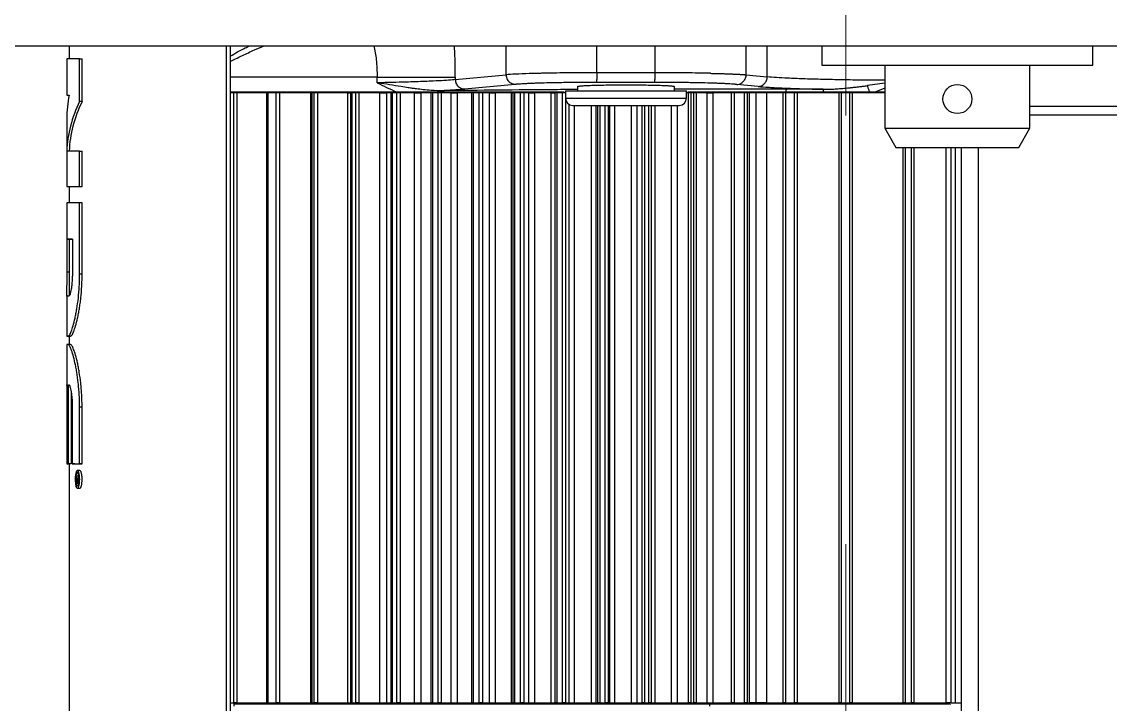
# Model space of a CAD drawing. Header units: centimetres. Extents: x 470464 to 524273, y 49611 to 59074.
# Drawn here: x 488080.7 to 488103.19, y 53966.57 to 53980.66 of the extents above; entities that cross this region are included whole.
import ezdxf

# ---------------------------------------------------------------- set-up
doc = ezdxf.new("R2010")
doc.units = ezdxf.units.CM
doc.header["$MEASUREMENT"] = 0
doc.linetypes.add('ACAD_ISO08W100', pattern=[36, 24, -3, 6, -3])
doc.linetypes.add('CHAIN', pattern=[0.3543, 0.2362, -0.0295, 0.0591, -0.0295])
doc.layers.add('Barış BABUR 23', color=1, linetype='ACAD_ISO08W100', lineweight=13)
doc.layers.add('vinç', color=7, linetype='Continuous')

# ---------------------------------------------------------------- blocks, each defined once
blk = doc.blocks.new('fdtrhrghrtsehserhtr')
at = {"color": 2, "linetype": 'Continuous', "lineweight": 25}
for p, q in [((427566.818, 71738.973), (427566.818, 71779.024)), ((427568.068, 71762.799), (427568.068, 71776.029)), ((427568.248, 71776.029), (427568.248, 71762.799)), ((427567.218, 71764.099), (427566.818, 71764.099)), ((427567.218, 71758.499), (427567.218, 71764.099)), ((427568.518, 71762.799), (427567.218, 71762.799)), ((427568.918, 71762.568), (427568.518, 71762.799)), ((427568.518, 71761.299), (427568.518, 71762.799)), ((427568.918, 71761.299), (427568.918, 71762.568)), ((427583.218, 71761.733), (427568.918, 71761.733)), ((427568.518, 71759.799), (427568.518, 71761.299)), ((427583.217, 71761.383), (427568.918, 71761.383)), ((427568.918, 71760.03), (427568.918, 71761.299)), ((427568.918, 71761.255), (427580.388, 71761.255)), ((427580.388, 71761.173), (427580.388, 71761.383)), ((427580.388, 71761.173), (427568.918, 71761.173)), ((427580.388, 71761.07), (427568.918, 71761.07)), ((427580.388, 71761.173), (427580.388, 71761.07)), ((427580.388, 71760.405), (427580.388, 71761.07)), ((427580.408, 71756.172), (427580.408, 71760.772)), ((427580.388, 71760.405), (427568.918, 71760.405)), ((427568.918, 71760.345), (427580.388, 71760.345)), ((427580.388, 71760.405), (427580.388, 71760.345)), ((427580.388, 71760.225), (427580.388, 71760.345)), ((427580.388, 71760.225), (427568.918, 71760.225)), ((427580.388, 71760.178), (427568.918, 71760.178)), ((427580.388, 71760.225), (427580.388, 71760.178)), ((427580.388, 71759.131), (427580.388, 71760.178)), ((427568.518, 71759.799), (427568.918, 71760.03)), ((427567.218, 71759.799), (427568.518, 71759.799)), ((427567.591, 71759.799), (427567.641, 71759.44)), ((427567.692, 71759.799), (427567.768, 71759.612)), ((427567.768, 71759.612), (427567.768, 71759.799)), ((427567.788, 71759.799), (427567.788, 71759.131)), ((427567.788, 71759.131), (427567.788, 71759.071)), ((427580.388, 71759.131), (427567.788, 71759.131)), ((427567.788, 71759.071), (427580.388, 71759.071)), ((427567.788, 71759.071), (427567.788, 71758.906)), ((427580.388, 71759.131), (427580.388, 71759.071)), ((427580.388, 71758.906), (427580.388, 71759.071)), ((427580.388, 71758.906), (427567.788, 71758.906)), ((427567.788, 71758.906), (427567.788, 71758.855)), ((427580.388, 71758.855), (427567.788, 71758.855)), ((427567.788, 71758.855), (427567.788, 71757.991)), ((427580.388, 71758.906), (427580.388, 71758.855)), ((427580.388, 71757.991), (427580.388, 71758.855)), ((427566.818, 71758.499), (427567.218, 71758.499)), ((427580.388, 71758.528), (427580.408, 71758.528)), ((427580.408, 71758.371), (427580.388, 71758.371)), ((427567.788, 71757.991), (427567.788, 71757.931)), ((427580.388, 71757.991), (427567.788, 71757.991)), ((427580.388, 71757.931), (427567.788, 71757.931)), ((427567.788, 71757.931), (427567.788, 71757.749)), ((427580.388, 71757.991), (427580.388, 71757.931)), ((427580.388, 71757.749), (427580.388, 71757.931)), ((427567.788, 71757.749), (427580.388, 71757.749)), ((427567.788, 71757.749), (427567.788, 71757.696)), ((427580.388, 71757.696), (427567.788, 71757.696)), ((427567.788, 71757.696), (427567.788, 71757.353)), ((427580.388, 71757.749), (427580.388, 71757.696)), ((427580.388, 71757.353), (427580.388, 71757.696)), ((427567.459, 71757.368), (427566.818, 71757.368)), ((427567.417, 71756.928), (427567.459, 71757.368)), ((427567.659, 71757.18), (427567.616, 71756.74)), ((427567.788, 71757.353), (427580.388, 71757.353)), ((427567.788, 71757.353), (427567.788, 71757.143)), ((427580.388, 71757.143), (427567.788, 71757.143)), ((427567.788, 71757.143), (427567.788, 71757)), ((427580.388, 71757.353), (427580.388, 71757.143)), ((427580.388, 71757.143), (427580.388, 71757.123)), ((427566.818, 71756.928), (427567.417, 71756.928)), ((427580.388, 71757), (427567.788, 71757)), ((427567.788, 71757), (427567.788, 71756.96)), ((427567.788, 71756.962), (427567.788, 71756.902)), ((427580.388, 71756.962), (427567.788, 71756.962)), ((427580.388, 71757.123), (427580.388, 71756.997)), ((427580.388, 71756.962), (427580.388, 71756.997)), ((427580.388, 71756.997), (427580.408, 71756.997)), ((427580.388, 71756.962), (427580.388, 71756.902)), ((427580.388, 71756.902), (427567.788, 71756.902)), ((427567.788, 71756.902), (427567.788, 71756.687)), ((427580.388, 71756.687), (427580.388, 71756.902)), ((427580.408, 71756.84), (427580.388, 71756.84)), ((427567.788, 71756.687), (427580.388, 71756.687)), ((427567.788, 71756.687), (427567.788, 71756.631)), ((427580.388, 71756.631), (427567.788, 71756.631)), ((427567.788, 71756.631), (427567.788, 71756.247)), ((427580.388, 71756.687), (427580.388, 71756.631)), ((427580.388, 71756.312), (427580.388, 71756.631)), ((427567.788, 71756.247), (427580.388, 71756.247)), ((427567.788, 71756.127), (427567.788, 71756.247)), ((427580.388, 71755.904), (427580.388, 71756.312)), ((427580.388, 71756.127), (427567.788, 71756.127)), ((427567.788, 71756.127), (427567.788, 71755.903)), ((427580.408, 71756.172), (427580.459, 71756.172)), ((427567.788, 71755.904), (427567.788, 71755.843)), ((427580.388, 71755.904), (427567.788, 71755.904)), ((427567.788, 71755.843), (427580.388, 71755.843)), ((427567.788, 71755.843), (427567.788, 71755.796)), ((427580.388, 71755.796), (427567.788, 71755.796)), ((427567.788, 71755.796), (427567.788, 71755.74)), ((427580.388, 71755.904), (427580.388, 71755.843)), ((427580.388, 71755.796), (427580.388, 71755.843)), ((427580.388, 71755.796), (427580.388, 71755.74)), ((427567.898, 71755.699), (427567.747, 71755.699)), ((427580.388, 71755.74), (427567.788, 71755.74)), ((427567.788, 71755.74), (427567.788, 71755.699)), ((427567.898, 71753.199), (427567.898, 71755.699)), ((427580.388, 71755.554), (427580.388, 71755.74)), ((427567.748, 71755.449), (427567.659, 71755.449)), ((427568.048, 71755.504), (427580.388, 71755.504)), ((427580.388, 71755.39), (427568.048, 71755.39)), ((427580.388, 71754.962), (427580.388, 71755.554)), ((427566.818, 71755.048), (427567.375, 71755.048)), ((427567.375, 71755.048), (427567.375, 71753.849)), ((427567.575, 71755.048), (427567.575, 71753.849)), ((427568.048, 71755.042), (427580.388, 71755.042)), ((427580.388, 71754.978), (427568.048, 71754.978)), ((427568.048, 71754.914), (427580.388, 71754.914)), ((427580.388, 71754.978), (427580.388, 71754.914)), ((427580.388, 71754.84), (427580.388, 71754.914)), ((427580.388, 71754.84), (427568.048, 71754.84)), ((427580.388, 71754.786), (427568.048, 71754.786)), ((427568.048, 71754.67), (427580.388, 71754.67)), ((427580.388, 71754.84), (427580.388, 71754.786)), ((427580.388, 71754.702), (427580.388, 71754.786)), ((427580.388, 71754.104), (427580.388, 71754.702)), ((427580.388, 71754.565), (427568.048, 71754.565)), ((427568.048, 71754.213), (427580.388, 71754.213)), ((427580.388, 71754.116), (427568.048, 71754.116)), ((427568.048, 71754.079), (427580.388, 71754.079)), ((427568.048, 71754.011), (427580.388, 71754.011)), ((427580.388, 71754.079), (427580.388, 71754.104)), ((427580.388, 71754.079), (427580.388, 71754.011)), ((427580.388, 71753.918), (427580.388, 71754.011)), ((427567.375, 71753.849), (427566.818, 71753.849)), ((427580.388, 71753.918), (427568.048, 71753.918)), ((427580.388, 71753.866), (427568.048, 71753.866)), ((427568.048, 71753.829), (427580.388, 71753.829)), ((427580.388, 71753.918), (427580.388, 71753.866)), ((427580.388, 71753.842), (427580.388, 71753.866)), ((427580.388, 71753.244), (427580.388, 71753.842)), ((427580.388, 71753.733), (427568.048, 71753.733)), ((427567.659, 71753.449), (427567.748, 71753.449)), ((427568.048, 71753.381), (427580.388, 71753.381)), ((427567.747, 71753.199), (427567.898, 71753.199)), ((427567.788, 71753.199), (427567.788, 71753.129)), ((427567.788, 71753.129), (427580.388, 71753.129)), ((427567.788, 71753.129), (427567.788, 71753.025)), ((427567.908, 71753.199), (427580.388, 71753.199)), ((427580.388, 71753.275), (427568.028, 71753.275)), ((427580.388, 71753.199), (427580.388, 71753.244)), ((427580.388, 71753.199), (427580.388, 71753.129)), ((427580.388, 71753.025), (427580.388, 71753.129)), ((427580.388, 71753.025), (427567.788, 71753.025)), ((427567.788, 71753.025), (427567.788, 71752.976)), ((427567.788, 71752.903), (427567.788, 71752.976)), ((427567.788, 71752.976), (427580.388, 71752.976)), ((427580.388, 71752.903), (427567.788, 71752.903)), ((427567.788, 71752.903), (427567.788, 71752.556)), ((427580.388, 71753.025), (427580.388, 71752.976)), ((427580.388, 71752.392), (427580.388, 71752.984)), ((427567.788, 71752.556), (427580.388, 71752.556)), ((427567.788, 71752.442), (427567.788, 71752.556)), ((427580.388, 71752.442), (427567.788, 71752.442)), ((427567.788, 71752.442), (427567.788, 71752.335)), ((427567.788, 71752.335), (427580.388, 71752.335)), ((427567.788, 71752.335), (427567.788, 71752.263)), ((427567.788, 71752.263), (427580.388, 71752.263)), ((427567.788, 71752.263), (427567.788, 71752.154)), ((427580.388, 71752.335), (427580.388, 71752.392)), ((427580.388, 71752.335), (427580.388, 71752.263)), ((427580.388, 71752.154), (427580.388, 71752.263)), ((427567.417, 71751.97), (427566.818, 71751.97)), ((427567.517, 71750.921), (427567.417, 71751.97)), ((427567.616, 71752.158), (427567.717, 71751.109)), ((427580.388, 71752.154), (427567.788, 71752.154)), ((427567.788, 71752.154), (427567.788, 71752.108)), ((427567.788, 71752.086), (427567.788, 71752.108)), ((427567.788, 71752.108), (427580.388, 71752.108)), ((427580.388, 71752.086), (427567.788, 71752.086)), ((427567.788, 71752.086), (427567.788, 71751.746)), ((427580.388, 71752.154), (427580.388, 71752.108)), ((427580.388, 71751.557), (427580.388, 71752.108)), ((427567.788, 71751.746), (427580.388, 71751.746)), ((427567.788, 71751.625), (427567.788, 71751.746)), ((427580.388, 71751.625), (427567.788, 71751.625)), ((427567.788, 71751.625), (427567.788, 71751.48)), ((427580.388, 71751.48), (427580.388, 71751.557)), ((427567.788, 71751.48), (427580.388, 71751.48)), ((427567.788, 71751.48), (427567.788, 71751.407)), ((427567.788, 71751.407), (427580.388, 71751.407)), ((427567.788, 71751.407), (427567.788, 71751.3)), ((427580.388, 71751.3), (427567.788, 71751.3)), ((427567.788, 71751.3), (427567.788, 71751.257)), ((427580.388, 71751.48), (427580.388, 71751.407)), ((427580.388, 71751.3), (427580.388, 71751.407)), ((427580.388, 71751.3), (427580.388, 71751.257)), ((427567.788, 71751.258), (427567.788, 71750.96)), ((427567.788, 71751.257), (427580.388, 71751.257)), ((427580.388, 71750.749), (427580.388, 71751.257)), ((427567.468, 71750.921), (427567.517, 71750.921)), ((427567.788, 71750.96), (427580.388, 71750.96)), ((427567.788, 71750.834), (427567.788, 71750.96)), ((427580.388, 71750.834), (427567.788, 71750.834)), ((427567.788, 71750.834), (427567.788, 71750.63)), ((427567.788, 71750.63), (427580.388, 71750.63)), ((427567.788, 71750.63), (427567.788, 71750.557)), ((427580.388, 71750.63), (427580.388, 71750.749)), ((427580.388, 71750.63), (427580.388, 71750.557)), ((427567.788, 71750.557), (427580.388, 71750.557)), ((427567.788, 71750.557), (427567.788, 71750.458)), ((427580.388, 71750.458), (427567.788, 71750.458)), ((427567.788, 71750.458), (427567.788, 71750.418)), ((427567.788, 71750.421), (427567.788, 71750.208)), ((427567.788, 71750.418), (427580.388, 71750.418)), ((427580.388, 71750.458), (427580.388, 71750.557)), ((427580.388, 71750.458), (427580.388, 71750.418)), ((427580.388, 71749.977), (427580.388, 71750.418)), ((427567.788, 71750.208), (427580.388, 71750.208)), ((427567.788, 71750.078), (427567.788, 71750.208)), ((427580.388, 71750.078), (427567.788, 71750.078)), ((427567.788, 71750.078), (427567.788, 71749.781)), ((427580.388, 71749.781), (427580.388, 71749.977)), ((427567.788, 71749.781), (427580.388, 71749.781)), ((427567.788, 71749.781), (427567.788, 71749.709)), ((427580.388, 71749.781), (427580.388, 71749.709)), ((427567.768, 71746.267), (427567.768, 71749.698)), ((427567.788, 71749.709), (427580.388, 71749.709)), ((427567.788, 71749.709), (427567.788, 71749.623)), ((427580.388, 71749.623), (427567.788, 71749.623)), ((427567.788, 71749.623), (427567.788, 71749.586)), ((427567.788, 71749.592), (427567.788, 71749.496)), ((427567.788, 71749.586), (427580.388, 71749.586)), ((427567.788, 71749.496), (427580.388, 71749.496)), ((427567.788, 71749.364), (427567.788, 71749.496)), ((427580.388, 71749.623), (427580.388, 71749.709)), ((427580.388, 71749.623), (427580.388, 71749.586)), ((427580.388, 71749.248), (427580.388, 71749.586)), ((427567.581, 71749.306), (427567.468, 71749.306)), ((427567.468, 71749.306), (427567.468, 71746.267)), ((427580.388, 71749.364), (427567.788, 71749.364)), ((427567.788, 71749.364), (427567.788, 71748.929)), ((427580.388, 71748.929), (427580.388, 71749.248)), ((427567.788, 71748.929), (427580.388, 71748.929)), ((427567.788, 71748.929), (427567.788, 71748.857)), ((427567.788, 71748.857), (427580.388, 71748.857)), ((427567.788, 71748.857), (427567.788, 71748.792)), ((427580.388, 71748.929), (427580.388, 71748.857)), ((427580.388, 71748.792), (427580.388, 71748.857)), ((427580.388, 71748.792), (427567.788, 71748.792)), ((427567.788, 71748.792), (427567.788, 71748.758)), ((427567.788, 71748.7), (427567.788, 71748.758)), ((427567.788, 71748.758), (427580.388, 71748.758)), ((427580.388, 71748.7), (427567.788, 71748.7)), ((427567.788, 71748.7), (427567.788, 71748.07)), ((427580.388, 71748.792), (427580.388, 71748.758)), ((427580.388, 71748.57), (427580.388, 71748.758)), ((427580.388, 71748.07), (427580.388, 71748.57)), ((427567.788, 71748.07), (427580.388, 71748.07)), ((427567.788, 71748.07), (427567.788, 71748)), ((427567.788, 71748), (427580.388, 71748)), ((427567.788, 71748), (427567.788, 71747.962)), ((427580.388, 71747.962), (427567.788, 71747.962)), ((427567.788, 71747.962), (427567.788, 71747.93)), ((427567.788, 71747.93), (427567.788, 71747.287)), ((427567.788, 71747.93), (427580.388, 71747.93)), ((427580.388, 71748.07), (427580.388, 71748)), ((427580.388, 71747.962), (427580.388, 71748)), ((427580.388, 71747.962), (427580.388, 71747.93)), ((427580.388, 71747.287), (427580.388, 71747.93)), ((427580.388, 71747.638), (427580.408, 71747.638)), ((427580.408, 71747.532), (427580.388, 71747.532)), ((427567.788, 71747.287), (427580.388, 71747.287)), ((427567.788, 71747.287), (427567.788, 71747.218)), ((427580.388, 71747.287), (427580.388, 71747.218)), ((427580.388, 71747.218), (427567.788, 71747.218)), ((427567.788, 71747.218), (427567.788, 71747.047)), ((427567.788, 71747.047), (427580.388, 71747.047)), ((427567.788, 71747.047), (427567.788, 71747.019)), ((427567.788, 71747.019), (427567.788, 71746.407)), ((427567.788, 71747.019), (427580.388, 71747.019)), ((427580.388, 71747.047), (427580.388, 71747.218)), ((427580.388, 71747.047), (427580.388, 71747.019)), ((427580.388, 71746.407), (427580.388, 71747.019)), ((427567.768, 71746.358), (427567.788, 71746.358)), ((427567.788, 71746.407), (427580.388, 71746.407)), ((427567.788, 71746.407), (427567.788, 71746.34)), ((427580.388, 71746.407), (427580.388, 71746.34)), ((427566.818, 71746.267), (427582.283, 71746.267)), ((427582.274, 71746.189), (427566.818, 71746.189)), ((427567.788, 71746.34), (427580.388, 71746.34)), ((427567.788, 71746.34), (427567.788, 71746.267)), ((427580.388, 71746.267), (427580.388, 71746.34)), ((427567.967, 71743.208), (427567.09, 71743.208)), ((427567.09, 71743.156), (427567.09, 71743.208)), ((427567.967, 71743.208), (427567.967, 71743.156)), ((427569.721, 71743.208), (427568.993, 71743.208)), ((427568.993, 71743.156), (427568.993, 71743.208)), ((427569.721, 71743.156), (427569.721, 71743.208)), ((427571.532, 71743.208), (427570.06, 71743.208)), ((427570.06, 71743.208), (427570.06, 71743.156)), ((427571.532, 71743.208), (427571.532, 71743.156)), ((427575.45, 71743.206), (427574.274, 71743.206)), ((427574.274, 71743.154), (427574.274, 71743.206)), ((427575.45, 71743.206), (427575.45, 71743.154)), ((427567.967, 71743.156), (427567.09, 71743.156)), ((427567.09, 71743.156), (427567.09, 71742.889)), ((427569.721, 71743.156), (427568.993, 71743.156)), ((427568.993, 71743.156), (427568.993, 71742.89)), ((427569.721, 71742.889), (427569.721, 71743.156)), ((427571.532, 71743.156), (427570.06, 71743.156)), ((427570.811, 71743.007), (427571.493, 71743.007)), ((427572.817, 71742.92), (427572.817, 71742.97)), ((427572.99, 71742.97), (427572.99, 71742.92)), ((427573.964, 71742.98), (427575.45, 71742.98)), ((427575.45, 71743.154), (427574.274, 71743.154)), ((427574.314, 71743.005), (427575.45, 71743.005)), ((427575.45, 71743.056), (427575.45, 71743.005)), ((427575.45, 71742.98), (427575.45, 71742.929)), ((427575.59, 71743.16), (427575.59, 71743.108)), ((427575.703, 71743.14), (427575.703, 71743.13)), ((427575.703, 71743.13), (427575.703, 71743.085)), ((427575.794, 71743.13), (427575.703, 71743.13)), ((427575.703, 71743.085), (427575.743, 71743.085)), ((427575.743, 71743.085), (427575.743, 71743.103)), ((427575.745, 71743.11), (427575.745, 71743.123)), ((427575.745, 71743.123), (427575.786, 71743.123)), ((427575.786, 71743.11), (427575.745, 71743.11)), ((427575.786, 71743.123), (427575.786, 71743.11)), ((427575.794, 71743.144), (427575.794, 71743.13)), ((427575.815, 71743.085), (427575.86, 71743.085)), ((427575.842, 71743.118), (427575.842, 71743.139)), ((427575.86, 71743.137), (427575.86, 71743.085)), ((427575.957, 71743.108), (427575.957, 71743.16)), ((427566.818, 71742.939), (427567.09, 71742.939)), ((427567.09, 71742.889), (427567.835, 71742.889)), ((427567.835, 71742.889), (427567.835, 71742.941)), ((427567.835, 71742.939), (427567.845, 71742.939)), ((427568.328, 71742.889), (427569.721, 71742.889)), ((427569.721, 71742.939), (427570.06, 71742.939)), ((427570.06, 71742.889), (427570.811, 71742.889)), ((427570.811, 71742.939), (427571.973, 71742.939)), ((427570.811, 71742.939), (427570.811, 71742.899)), ((427571.493, 71742.899), (427570.811, 71742.899)), ((427571.493, 71742.939), (427571.493, 71742.899)), ((427571.987, 71742.89), (427571.967, 71742.889)), ((427571.967, 71742.889), (427572.788, 71742.889)), ((427571.987, 71742.94), (427571.987, 71742.89)), ((427572.788, 71742.889), (427572.817, 71742.893)), ((427572.817, 71742.943), (427572.817, 71742.893)), ((427572.817, 71742.939), (427572.99, 71742.939)), ((427573.016, 71742.889), (427573.832, 71742.889)), ((427573.82, 71742.929), (427573.82, 71742.934)), ((427575.45, 71742.929), (427573.82, 71742.929)), ((427573.82, 71742.89), (427575.45, 71742.89)), ((427573.82, 71742.89), (427573.82, 71742.89)), ((427573.832, 71742.889), (427573.82, 71742.89)), ((427573.82, 71742.89), (427573.82, 71742.89)), ((427575.45, 71742.94), (427575.45, 71742.89)), ((427575.45, 71742.939), (427581.833, 71742.939))]:
    blk.add_line(p, q, dxfattribs=at)
at = {"color": 2, "linetype": 'Continuous', "lineweight": 25, "flags": 128}
for points in [[(427575.45, 71743.056), (427575.45, 71743.072), (427575.45, 71743.088), (427575.45, 71743.105), (427575.45, 71743.123), (427575.45, 71743.143), (427575.45, 71743.163), (427575.45, 71743.184), (427575.45, 71743.206)], [(427570.06, 71743.156), (427570.06, 71743.064), (427570.06, 71742.992), (427570.06, 71742.938), (427570.06, 71742.904), (427570.06, 71742.889), (427570.06, 71742.889)], [(427570.811, 71742.889), (427570.811, 71742.889), (427570.811, 71742.893), (427570.811, 71742.904), (427570.811, 71742.92), (427570.811, 71742.943), (427570.811, 71742.972), (427570.811, 71743.007)], [(427570.811, 71743.007), (427570.811, 71742.99), (427570.811, 71742.968), (427570.811, 71742.953), (427570.811, 71742.943), (427570.811, 71742.939), (427570.811, 71742.939)], [(427572.817, 71742.97), (427572.817, 71742.966), (427572.817, 71742.961), (427572.817, 71742.957), (427572.817, 71742.954), (427572.817, 71742.95), (427572.817, 71742.948), (427572.817, 71742.945), (427572.817, 71742.943)], [(427575.45, 71743.005), (427575.45, 71743.021), (427575.45, 71743.037), (427575.45, 71743.054), (427575.45, 71743.072), (427575.45, 71743.091), (427575.45, 71743.111), (427575.45, 71743.132), (427575.45, 71743.154)], [(427575.45, 71742.98), (427575.45, 71742.972), (427575.45, 71742.965), (427575.45, 71742.959), (427575.45, 71742.953), (427575.45, 71742.949), (427575.45, 71742.945), (427575.45, 71742.942), (427575.45, 71742.94)], [(427571.987, 71742.934), (427571.987, 71742.925), (427571.987, 71742.917), (427571.987, 71742.91), (427571.987, 71742.904), (427571.987, 71742.899), (427571.987, 71742.895), (427571.987, 71742.892), (427571.987, 71742.89)], [(427572.817, 71742.893), (427572.817, 71742.895), (427572.817, 71742.898), (427572.817, 71742.9), (427572.817, 71742.904), (427572.817, 71742.907), (427572.817, 71742.911), (427572.817, 71742.915), (427572.817, 71742.92)], [(427572.99, 71742.92), (427572.99, 71742.915), (427572.99, 71742.911), (427572.99, 71742.907), (427572.99, 71742.903), (427572.99, 71742.9), (427572.99, 71742.897), (427572.99, 71742.895), (427572.99, 71742.893)], [(427575.45, 71742.89), (427575.45, 71742.892), (427575.45, 71742.895), (427575.45, 71742.899), (427575.45, 71742.903), (427575.45, 71742.908), (427575.45, 71742.915), (427575.45, 71742.921), (427575.45, 71742.929)]]:
    blk.add_lwpolyline(points, dxfattribs=at)
at = {"color": 2, "linetype": 'Continuous', "lineweight": 25}
blk.add_circle((427567.918, 71761.299), 0.3, dxfattribs=at)
for centre, start, end in [((427567.898, 71755.549), 0, 90), ((427567.898, 71753.349), 270, 0)]:
    blk.add_arc(centre, 0.15, start, end, dxfattribs=at)
for centre, major_axis, ratio, start_param, end_param in [((427569.083, 71750.239), (0, 7.3), 0.568367, 2.869281, 3.119752), ((427569.083, 71750.239), (0, 7.35), 0.568367, 2.87118, 3.119901), ((427577.477, 71750.239), (0, 7.35), 0.984392, 2.899613, 2.909763), ((427571.809, 71750.239), (16.545, 0), 0.444246, 4.955928, 4.957492), ((427577.093, 71750.239), (0, 7.35), 0.730013, 2.898054, 2.909763), ((427568.328, 71750.239), (0, 7.35), 0.564706, 3.022593, 3.141593)]:
    blk.add_ellipse(centre, major_axis=major_axis, ratio=ratio, start_param=start_param, end_param=end_param, dxfattribs=at)
for points, knots in [([(427580.423, 71761.158), (427580.419, 71761.153), (427580.415, 71761.147), (427580.41, 71761.135), (427580.408, 71761.129), (427580.408, 71761.122)], [0, 0, 0, 0, 0.25, 0.25, 0.5, 0.5, 0.5, 0.5]), ([(427580.408, 71760.772), (427580.408, 71760.778), (427580.408, 71760.791), (427580.408, 71760.81), (427580.408, 71760.828), (427580.408, 71760.847), (427580.408, 71760.865), (427580.408, 71760.883), (427580.408, 71760.917), (427580.408, 71760.966), (427580.408, 71761.021), (427580.408, 71761.067), (427580.408, 71761.094), (427580.408, 71761.109), (427580.408, 71761.116), (427580.408, 71761.121), (427580.408, 71761.122), (427580.408, 71761.122)], [0, 0, 0, 0, 0.0345562, 0.068865, 0.1030259, 0.1371396, 0.1713072, 0.2056295, 0.2402057, 0.3700701, 0.5000288, 0.62989, 0.759852, 0.820139, 0.8798991, 0.9396727, 1, 1, 1, 1]), ([(427580.408, 71760.772), (427580.408, 71760.772), (427580.41, 71760.772), (427580.415, 71760.772), (427580.419, 71760.772), (427580.423, 71760.772)], [0, 0, 0, 0, 0.25, 0.25, 0.5, 0.5, 0.5, 0.5]), ([(427567.531, 71759.799), (427567.531, 71759.78), (427567.531, 71759.61), (427567.527, 71759.294), (427567.521, 71758.863), (427567.514, 71758.53), (427567.507, 71758.283), (427567.501, 71758.11), (427567.495, 71757.945), (427567.486, 71757.753), (427567.474, 71757.543), (427567.464, 71757.428), (427567.459, 71757.368)], [0, 0, 0, 0, 0.017432, 0.156122, 0.297074, 0.440293, 0.509233, 0.57998, 0.652534, 0.726895, 0.857206, 1, 1, 1, 1]), ([(427567.768, 71759.485), (427567.762, 71759.483), (427567.756, 71759.481), (427567.74, 71759.475), (427567.73, 71759.472), (427567.711, 71759.465), (427567.702, 71759.461), (427567.684, 71759.455), (427567.675, 71759.452), (427567.658, 71759.446), (427567.649, 71759.443), (427567.641, 71759.44)], [0.2293462, 0.2293462, 0.2293462, 0.2293462, 0.3333333, 0.3333333, 0.5, 0.5, 0.6666667, 0.6666667, 0.8333333, 0.8333333, 1, 1, 1, 1]), ([(427567.716, 71758.524), (427567.716, 71758.541), (427567.716, 71758.576), (427567.715, 71758.63), (427567.714, 71758.686), (427567.711, 71758.744), (427567.708, 71758.804), (427567.703, 71758.866), (427567.698, 71758.93), (427567.692, 71758.997), (427567.686, 71759.065), (427567.678, 71759.136), (427567.67, 71759.209), (427567.661, 71759.284), (427567.651, 71759.361), (427567.645, 71759.413), (427567.641, 71759.44)], [0, 0, 0, 0, 0.056892, 0.116065, 0.177505, 0.241198, 0.307131, 0.375294, 0.445676, 0.518268, 0.593063, 0.670057, 0.749246, 0.830631, 0.914214, 1, 1, 1, 1]), ([(427567.768, 71758.53), (427567.768, 71758.61), (427567.768, 71758.69), (427567.768, 71758.849), (427567.768, 71758.928), (427567.768, 71759.086), (427567.768, 71759.166), (427567.768, 71759.325), (427567.768, 71759.405), (427567.768, 71759.485)], [0, 0, 0, 0, 0.25, 0.25, 0.5, 0.5, 0.75, 0.75, 1, 1, 1, 1]), ([(427567.659, 71757.18), (427567.665, 71757.242), (427567.67, 71757.318), (427567.681, 71757.496), (427567.686, 71757.598), (427567.696, 71757.827), (427567.701, 71757.953), (427567.709, 71758.224), (427567.713, 71758.37), (427567.716, 71758.524)], [0, 0, 0, 0, 0.25, 0.25, 0.5, 0.5, 0.75, 0.75, 1, 1, 1, 1]), ([(427567.716, 71758.524), (427567.717, 71758.525), (427567.721, 71758.526), (427567.736, 71758.527), (427567.746, 71758.528), (427567.762, 71758.529), (427567.765, 71758.529), (427567.768, 71758.53)], [0.6313819, 0.6313819, 0.6313819, 0.6313819, 0.7980486, 0.7980486, 0.9647153, 0.9647153, 1, 1, 1, 1]), ([(427567.717, 71757.757), (427567.716, 71757.36), (427567.714, 71756.591), (427567.715, 71755.821), (427567.715, 71755.449)], [0, 0, 0, 0, 0.5175, 1, 1, 1, 1]), ([(427567.717, 71757.757), (427567.717, 71757.757), (427567.718, 71757.757), (427567.72, 71757.757), (427567.723, 71757.757), (427567.726, 71757.757), (427567.73, 71757.756), (427567.734, 71757.756), (427567.739, 71757.756), (427567.744, 71757.756), (427567.749, 71757.756), (427567.754, 71757.755), (427567.759, 71757.755), (427567.763, 71757.755), (427567.767, 71757.755), (427567.768, 71757.755)], [0, 0, 0, 0, 0.102561, 0.20085, 0.294865, 0.384608, 0.470077, 0.551274, 0.628197, 0.700847, 0.769224, 0.833328, 0.893158, 0.948716, 1, 1, 1, 1]), ([(427567.768, 71755.727), (427567.768, 71755.778), (427567.768, 71756.142), (427567.768, 71756.819), (427567.768, 71757.443), (427567.768, 71757.755)], [0, 0, 0, 0, 0.075454, 0.537726, 1, 1, 1, 1]), ([(427567.599, 71757.312), (427567.581, 71757.33), (427567.559, 71757.344), (427567.511, 71757.363), (427567.485, 71757.368), (427567.459, 71757.368)], [0, 0, 0, 0, 0.5, 0.5, 1, 1, 1, 1]), ([(427567.659, 71757.18), (427567.658, 71757.205), (427567.653, 71757.229), (427567.633, 71757.274), (427567.618, 71757.295), (427567.599, 71757.312)], [0, 0, 0, 0, 0.5, 0.5, 1, 1, 1, 1]), ([(427567.387, 71756.196), (427567.387, 71756.208), (427567.387, 71756.233), (427567.388, 71756.271), (427567.389, 71756.308), (427567.39, 71756.345), (427567.391, 71756.382), (427567.392, 71756.418), (427567.393, 71756.455), (427567.394, 71756.49), (427567.396, 71756.525), (427567.397, 71756.56), (427567.398, 71756.594), (427567.399, 71756.627), (427567.401, 71756.659), (427567.402, 71756.691), (427567.404, 71756.722), (427567.405, 71756.751), (427567.407, 71756.78), (427567.408, 71756.808), (427567.41, 71756.835), (427567.411, 71756.86), (427567.413, 71756.884), (427567.415, 71756.907), (427567.416, 71756.921), (427567.417, 71756.928)], [0, 0, 0, 0, 0.037921, 0.076347, 0.115278, 0.154714, 0.194655, 0.235102, 0.276053, 0.317511, 0.359473, 0.40194, 0.444913, 0.488391, 0.532374, 0.576863, 0.621857, 0.667356, 0.713361, 0.759871, 0.806886, 0.854406, 0.902432, 0.950963, 1, 1, 1, 1]), ([(427567.417, 71756.928), (427567.442, 71756.927), (427567.468, 71756.922), (427567.516, 71756.903), (427567.539, 71756.889), (427567.557, 71756.872)], [0, 0, 0, 0, 0.5, 0.5, 1, 1, 1, 1]), ([(427567.616, 71756.74), (427567.616, 71756.756), (427567.614, 71756.772), (427567.604, 71756.804), (427567.598, 71756.819), (427567.58, 71756.847), (427567.569, 71756.86), (427567.557, 71756.872)], [0, 0, 0, 0, 0.1666667, 0.1666667, 0.3333333, 0.3333333, 0.5, 0.5, 0.5, 0.5]), ([(427567.616, 71756.74), (427567.616, 71756.735), (427567.615, 71756.724), (427567.614, 71756.708), (427567.612, 71756.69), (427567.611, 71756.672), (427567.609, 71756.652), (427567.607, 71756.618), (427567.604, 71756.564), (427567.6, 71756.485), (427567.596, 71756.397), (427567.591, 71756.267), (427567.586, 71756.085), (427567.582, 71755.881), (427567.579, 71755.71), (427567.578, 71755.579), (427567.577, 71755.446), (427567.576, 71755.334), (427567.575, 71755.246), (427567.575, 71755.18), (427567.575, 71755.114), (427567.575, 71755.07), (427567.575, 71755.048)], [0, 0, 0, 0, 0.020009, 0.039994, 0.059969, 0.079945, 0.099934, 0.119948, 0.182041, 0.244155, 0.30776, 0.371386, 0.500079, 0.62876, 0.692348, 0.755958, 0.818026, 0.880116, 0.910103, 0.940052, 0.970005, 1, 1, 1, 1]), ([(427567.387, 71756.196), (427567.386, 71756.162), (427567.385, 71756.128), (427567.383, 71756.044), (427567.383, 71755.994), (427567.38, 71755.86), (427567.379, 71755.775), (427567.377, 71755.549), (427567.376, 71755.404), (427567.375, 71755.188), (427567.375, 71755.118), (427567.375, 71755.048)], [0, 0, 0, 0, 0.0612642, 0.0612642, 0.1474347, 0.1474347, 0.2853074, 0.2853074, 0.5059038, 0.5059038, 0.6108652, 0.6108652, 0.6108652, 0.6108652]), ([(427580.408, 71746.344), (427580.408, 71746.382), (427580.408, 71746.457), (427580.408, 71746.571), (427580.408, 71746.685), (427580.408, 71746.8), (427580.408, 71746.916), (427580.408, 71747.032), (427580.408, 71747.148), (427580.408, 71747.265), (427580.408, 71747.383), (427580.408, 71747.501), (427580.408, 71747.619), (427580.408, 71747.739), (427580.408, 71747.858), (427580.408, 71747.979), (427580.408, 71748.099), (427580.408, 71748.221), (427580.408, 71748.343), (427580.408, 71748.465), (427580.408, 71748.744), (427580.408, 71749.183), (427580.408, 71749.789), (427580.408, 71750.404), (427580.408, 71751.027), (427580.408, 71751.658), (427580.408, 71752.295), (427580.408, 71752.938), (427580.408, 71753.455), (427580.408, 71753.843), (427580.408, 71754.101), (427580.408, 71754.359), (427580.408, 71754.617), (427580.408, 71754.875), (427580.408, 71755.134), (427580.408, 71755.393), (427580.408, 71755.653), (427580.408, 71755.912), (427580.408, 71756.086), (427580.408, 71756.172)], [0, 0, 0, 0, 0.013104, 0.026202, 0.039293, 0.052379, 0.065461, 0.078539, 0.091614, 0.104687, 0.11776, 0.130831, 0.143904, 0.156977, 0.170052, 0.183131, 0.196213, 0.209299, 0.222391, 0.235489, 0.248594, 0.311488, 0.374295, 0.437102, 0.500001, 0.562895, 0.625702, 0.68851, 0.751408, 0.7763, 0.80117, 0.826023, 0.850866, 0.875703, 0.90054, 0.925383, 0.950236, 0.975107, 1, 1, 1, 1]), ([(427567.748, 71753.199), (427567.748, 71753.199), (427567.748, 71753.199), (427567.748, 71753.2), (427567.748, 71753.202), (427567.748, 71753.205), (427567.748, 71753.209), (427567.748, 71753.214), (427567.748, 71753.224), (427567.748, 71753.246), (427567.748, 71753.285), (427567.748, 71753.337), (427567.748, 71753.423), (427567.748, 71753.559), (427567.748, 71753.758), (427567.748, 71753.983), (427567.748, 71754.215), (427567.748, 71754.449), (427567.748, 71754.682), (427567.748, 71754.915), (427567.748, 71755.139), (427567.748, 71755.339), (427567.748, 71755.475), (427567.748, 71755.561), (427567.748, 71755.612), (427567.748, 71755.652), (427567.748, 71755.675), (427567.748, 71755.687), (427567.748, 71755.694), (427567.748, 71755.698), (427567.748, 71755.699), (427567.748, 71755.699)], [0, 0, 0, 0, 0.008343, 0.016672, 0.024993, 0.033311, 0.041633, 0.049965, 0.058311, 0.0892, 0.120102, 0.152279, 0.18447, 0.250119, 0.315767, 0.380052, 0.441771, 0.500002, 0.558232, 0.619951, 0.684236, 0.749885, 0.815534, 0.847711, 0.879901, 0.91079, 0.941693, 0.956282, 0.970843, 0.985405, 1, 1, 1, 1]), ([(427567.659, 71753.449), (427567.659, 71753.449), (427567.658, 71753.449), (427567.657, 71753.45), (427567.656, 71753.453), (427567.655, 71753.456), (427567.654, 71753.46), (427567.652, 71753.469), (427567.649, 71753.486), (427567.646, 71753.518), (427567.643, 71753.559), (427567.639, 71753.628), (427567.634, 71753.737), (427567.63, 71753.897), (427567.626, 71754.076), (427567.625, 71754.262), (427567.624, 71754.449), (427567.625, 71754.635), (427567.626, 71754.822), (427567.63, 71755.001), (427567.634, 71755.161), (427567.639, 71755.27), (427567.643, 71755.338), (427567.646, 71755.38), (427567.649, 71755.411), (427567.652, 71755.431), (427567.655, 71755.442), (427567.657, 71755.448), (427567.658, 71755.448), (427567.659, 71755.449)], [0, 0, 0, 0, 0.009734, 0.019451, 0.02916, 0.038869, 0.048589, 0.058328, 0.089224, 0.120136, 0.152317, 0.184514, 0.250168, 0.315813, 0.380087, 0.44179, 0.500003, 0.558217, 0.61992, 0.684194, 0.749839, 0.815492, 0.847672, 0.879871, 0.910766, 0.941679, 0.961128, 0.980544, 1, 1, 1, 1]), ([(427568.048, 71754.449), (427568.048, 71754.741), (427568.048, 71755.02), (427568.048, 71755.433), (427568.048, 71755.549), (427568.048, 71755.549)], [0, 0, 0, 0, 0.5, 0.5, 1, 1, 1, 1]), ([(427567.375, 71755.048), (427567.392, 71755.048), (427567.409, 71755.048), (427567.442, 71755.048), (427567.458, 71755.048), (427567.488, 71755.048), (427567.502, 71755.048), (427567.514, 71755.048)], [0.500031, 0.500031, 0.500031, 0.500031, 0.6666977, 0.6666977, 0.8333643, 0.8333643, 1, 1, 1, 1]), ([(427567.575, 71755.048), (427567.574, 71755.048), (427567.568, 71755.048), (427567.547, 71755.048), (427567.532, 71755.048), (427567.514, 71755.048)], [0, 0, 0, 0, 0.5, 0.5, 1, 1, 1, 1]), ([(427568.048, 71753.349), (427568.048, 71753.349), (427568.048, 71753.465), (427568.048, 71753.877), (427568.048, 71754.157), (427568.048, 71754.449)], [0, 0, 0, 0, 0.5, 0.5, 1, 1, 1, 1]), ([(427567.375, 71753.849), (427567.401, 71753.849), (427567.426, 71753.849), (427567.474, 71753.849), (427567.496, 71753.849), (427567.514, 71753.849)], [0, 0, 0, 0, 0.5, 0.5, 1, 1, 1, 1]), ([(427567.375, 71753.849), (427567.375, 71753.779), (427567.375, 71753.709), (427567.376, 71753.493), (427567.377, 71753.349), (427567.379, 71753.122), (427567.38, 71753.037), (427567.383, 71752.904), (427567.383, 71752.853), (427567.385, 71752.77), (427567.386, 71752.735), (427567.387, 71752.702)], [-0.6108652, -0.6108652, -0.6108652, -0.6108652, -0.5059038, -0.5059038, -0.2853074, -0.2853074, -0.1474347, -0.1474347, -0.0612642, -0.0612642, 0, 0, 0, 0]), ([(427567.575, 71753.849), (427567.574, 71753.849), (427567.572, 71753.849), (427567.562, 71753.849), (427567.555, 71753.849), (427567.537, 71753.849), (427567.526, 71753.849), (427567.514, 71753.849), (427567.514, 71753.849), (427567.514, 71753.849)], [0.0000404, 0.0000404, 0.0000404, 0.0000404, 0.1666667, 0.1666667, 0.3333333, 0.3333333, 0.5, 0.5, 0.500031, 0.500031, 0.500031, 0.500031]), ([(427567.575, 71753.849), (427567.575, 71753.835), (427567.575, 71753.805), (427567.575, 71753.761), (427567.575, 71753.717), (427567.575, 71753.674), (427567.575, 71753.63), (427567.576, 71753.556), (427567.577, 71753.452), (427567.578, 71753.319), (427567.579, 71753.188), (427567.582, 71753.016), (427567.586, 71752.812), (427567.591, 71752.63), (427567.596, 71752.5), (427567.6, 71752.412), (427567.604, 71752.334), (427567.607, 71752.276), (427567.61, 71752.235), (427567.612, 71752.207), (427567.614, 71752.181), (427567.616, 71752.165), (427567.616, 71752.158)], [0, 0, 0, 0, 0.0199979, 0.0399732, 0.059938, 0.0799041, 0.0998835, 0.119888, 0.1819542, 0.2440453, 0.3076312, 0.3712434, 0.4999246, 0.6286174, 0.6922193, 0.7558484, 0.8179388, 0.8800554, 0.9100566, 0.9400209, 0.9699886, 1, 1, 1, 1]), ([(427567.722, 71753.449), (427567.723, 71753.291), (427567.726, 71752.738), (427567.734, 71751.804), (427567.742, 71751.041), (427567.746, 71750.66)], [0, 0, 0, 0, 0.1660007, 0.5836173, 1, 1, 1, 1]), ([(427567.768, 71750.693), (427567.768, 71750.806), (427567.768, 71751.367), (427567.768, 71752.189), (427567.768, 71752.911), (427567.768, 71753.171)], [0, 0, 0, 0, 0.1379864, 0.6902583, 1, 1, 1, 1]), ([(427567.387, 71752.702), (427567.387, 71752.688), (427567.387, 71752.675), (427567.389, 71752.588), (427567.391, 71752.517), (427567.396, 71752.346), (427567.4, 71752.253), (427567.408, 71752.09), (427567.412, 71752.022), (427567.417, 71751.97)], [-1.2217305, -1.2217305, -1.2217305, -1.2217305, -1.1968243, -1.1968243, -1.0589516, -1.0589516, -0.8383552, -0.8383552, -0.6108652, -0.6108652, -0.6108652, -0.6108652]), ([(427567.417, 71751.97), (427567.434, 71751.97), (427567.451, 71751.972), (427567.485, 71751.981), (427567.501, 71751.987), (427567.531, 71752.004), (427567.545, 71752.014), (427567.557, 71752.026)], [0.5, 0.5, 0.5, 0.5, 0.6666667, 0.6666667, 0.8333333, 0.8333333, 1, 1, 1, 1]), ([(427567.616, 71752.158), (427567.616, 71752.133), (427567.611, 71752.109), (427567.59, 71752.064), (427567.575, 71752.043), (427567.557, 71752.026)], [0, 0, 0, 0, 0.5, 0.5, 1, 1, 1, 1]), ([(427567.717, 71751.109), (427567.717, 71751.109), (427567.717, 71751.109), (427567.717, 71751.109), (427567.717, 71751.093), (427567.714, 71751.076), (427567.705, 71751.045), (427567.698, 71751.03), (427567.681, 71751.001), (427567.67, 71750.988), (427567.658, 71750.977)], [-0.0000375, -0.0000375, -0.0000375, -0.0000375, 0, 0, 0, 0.1666667, 0.1666667, 0.3333333, 0.3333333, 0.4999745, 0.4999745, 0.4999745, 0.4999745]), ([(427567.717, 71751.109), (427567.718, 71751.102), (427567.719, 71751.088), (427567.721, 71751.067), (427567.723, 71751.044), (427567.725, 71751.02), (427567.727, 71750.995), (427567.728, 71750.97), (427567.73, 71750.943), (427567.732, 71750.91), (427567.735, 71750.869), (427567.738, 71750.821), (427567.741, 71750.77), (427567.743, 71750.716), (427567.745, 71750.679), (427567.746, 71750.66)], [0, 0, 0, 0, 0.062573, 0.125084, 0.187553, 0.250002, 0.312452, 0.374925, 0.437442, 0.500024, 0.600101, 0.700049, 0.799957, 0.899912, 1, 1, 1, 1]), ([(427567.468, 71750.921), (427567.297, 71750.92), (427567.079, 71750.919), (427566.865, 71750.905), (427566.818, 71750.901)], [0, 0, 0, 0, 0.781378, 1, 1, 1, 1]), ([(427567.468, 71750.29), (427567.468, 71750.336), (427567.468, 71750.381), (427567.468, 71750.466), (427567.468, 71750.507), (427567.468, 71750.585), (427567.468, 71750.622), (427567.468, 71750.693), (427567.468, 71750.726), (427567.468, 71750.789), (427567.468, 71750.818), (427567.468, 71750.873), (427567.468, 71750.898), (427567.468, 71750.921)], [0.4999998, 0.4999998, 0.4999998, 0.4999998, 0.5833333, 0.5833333, 0.6666667, 0.6666667, 0.75, 0.75, 0.8333333, 0.8333333, 0.9166667, 0.9166667, 1, 1, 1, 1]), ([(427567.517, 71750.921), (427567.543, 71750.921), (427567.569, 71750.926), (427567.617, 71750.945), (427567.639, 71750.959), (427567.658, 71750.977)], [0, 0, 0, 0, 0.5, 0.5, 1, 1, 1, 1]), ([(427567.517, 71750.921), (427567.519, 71750.903), (427567.521, 71750.885), (427567.532, 71750.762), (427567.54, 71750.627), (427567.55, 71750.41), (427567.553, 71750.351), (427567.555, 71750.29)], [0.8174651, 0.8174651, 0.8174651, 0.8174651, 0.8687658, 0.8687658, 1.1319933, 1.1319933, 1.2217307, 1.2217307, 1.2217307, 1.2217307]), ([(427567.746, 71750.66), (427567.748, 71750.584), (427567.745, 71750.505), (427567.736, 71750.368), (427567.731, 71750.313), (427567.72, 71750.212), (427567.714, 71750.168), (427567.705, 71750.094), (427567.701, 71750.065), (427567.693, 71750.007), (427567.689, 71749.977), (427567.677, 71749.9), (427567.67, 71749.852), (427567.65, 71749.724), (427567.637, 71749.644), (427567.611, 71749.485), (427567.598, 71749.407), (427567.584, 71749.321), (427567.582, 71749.314), (427567.581, 71749.306)], [-16.567373, -16.567373, -16.567373, -16.567373, -13.203501, -13.203501, -11.044915, -11.044915, -9.345698, -9.345698, -8.283687, -8.283687, -7.221675, -7.221675, -5.522458, -5.522458, -2.803709, -2.803709, -0.230939, -0.230939, 0, 0, 0, 0]), ([(427567.746, 71750.66), (427567.747, 71750.668), (427567.751, 71750.676), (427567.761, 71750.687), (427567.764, 71750.69), (427567.768, 71750.693)], [0.7678853, 0.7678853, 0.7678853, 0.7678853, 0.934552, 0.934552, 1, 1, 1, 1]), ([(427567.768, 71749.698), (427567.768, 71749.787), (427567.768, 71749.873), (427567.768, 71750.041), (427567.768, 71750.123), (427567.768, 71750.243), (427567.768, 71750.283), (427567.768, 71750.362), (427567.768, 71750.401), (427567.768, 71750.481), (427567.768, 71750.521), (427567.768, 71750.604), (427567.768, 71750.647), (427567.768, 71750.693)], [0, 0, 0, 0, 0.25, 0.25, 0.5, 0.5, 0.625, 0.625, 0.75, 0.75, 0.875, 0.875, 1, 1, 1, 1]), ([(427567.468, 71749.306), (427567.468, 71749.368), (427567.468, 71749.429), (427567.468, 71749.548), (427567.468, 71749.607), (427567.468, 71749.722), (427567.468, 71749.779), (427567.468, 71749.889), (427567.468, 71749.942), (427567.468, 71750.047), (427567.468, 71750.098), (427567.468, 71750.196), (427567.468, 71750.244), (427567.468, 71750.29)], [0, 0, 0, 0, 0.0833333, 0.0833333, 0.1666667, 0.1666667, 0.25, 0.25, 0.3333333, 0.3333333, 0.4166667, 0.4166667, 0.4999998, 0.4999998, 0.4999998, 0.4999998]), ([(427567.555, 71750.29), (427567.56, 71750.171), (427567.564, 71750.042), (427567.573, 71749.718), (427567.578, 71749.518), (427567.581, 71749.306)], [0.4132007, 0.4132007, 0.4132007, 0.4132007, 0.5867315, 0.5867315, 0.8174651, 0.8174651, 0.8174651, 0.8174651]), ([(427566.818, 71749.238), (427566.913, 71749.257), (427567.122, 71749.298), (427567.346, 71749.303), (427567.468, 71749.306)], [0, 0, 0, 0, 0.455133, 1, 1, 1, 1]), ([(427567.146, 71746.267), (427567.127, 71746.304), (427567.083, 71746.388), (427567.002, 71746.555), (427566.91, 71746.753), (427566.847, 71746.905), (427566.818, 71746.972)], [0, 0, 0, 0, 0.160277, 0.368328, 0.720217, 1, 1, 1, 1]), ([(427567.033, 71746.267), (427566.973, 71746.37), (427566.897, 71746.503), (427566.833, 71746.642), (427566.818, 71746.673)], [0, 0, 0, 0, 0.776696, 1, 1, 1, 1]), ([(427580.408, 71746.344), (427580.408, 71746.344), (427580.409, 71746.344), (427580.414, 71746.344), (427580.417, 71746.344), (427580.426, 71746.344), (427580.431, 71746.344), (427580.444, 71746.344), (427580.452, 71746.344), (427580.459, 71746.344)], [0, 0, 0, 0, 0.25, 0.25, 0.5, 0.5, 0.75, 0.75, 1, 1, 1, 1]), ([(427572.817, 71742.97), (427572.817, 71742.978), (427572.808, 71742.988), (427572.784, 71743.003), (427572.774, 71743.009), (427572.749, 71743.021), (427572.735, 71743.027), (427572.687, 71743.046), (427572.647, 71743.059), (427572.554, 71743.086), (427572.501, 71743.1), (427572.412, 71743.12), (427572.381, 71743.126), (427572.316, 71743.139), (427572.283, 71743.145), (427572.214, 71743.156), (427572.178, 71743.162), (427572.104, 71743.172), (427572.066, 71743.177), (427571.948, 71743.19), (427571.868, 71743.196), (427571.744, 71743.203), (427571.702, 71743.205), (427571.618, 71743.207), (427571.575, 71743.208), (427571.532, 71743.208)], [0, 0, 0, 0, 0.125, 0.125, 0.1875, 0.1875, 0.25, 0.25, 0.375, 0.375, 0.5, 0.5, 0.5625, 0.5625, 0.625, 0.625, 0.6875, 0.6875, 0.75, 0.75, 0.875, 0.875, 0.9375, 0.9375, 1, 1, 1, 1]), ([(427574.274, 71743.206), (427574.189, 71743.206), (427574.105, 71743.203), (427573.981, 71743.197), (427573.94, 71743.194), (427573.859, 71743.187), (427573.819, 71743.183), (427573.703, 71743.17), (427573.629, 71743.16), (427573.524, 71743.143), (427573.49, 71743.137), (427573.425, 71743.125), (427573.395, 71743.118), (427573.306, 71743.099), (427573.253, 71743.085), (427573.16, 71743.058), (427573.12, 71743.045), (427573.056, 71743.02), (427573.031, 71743.008), (427573.007, 71742.992), (427573, 71742.987), (427572.992, 71742.978), (427572.99, 71742.974), (427572.99, 71742.97)], [0, 0, 0, 0, 0.125, 0.125, 0.1875, 0.1875, 0.25, 0.25, 0.375, 0.375, 0.4375, 0.4375, 0.5, 0.5, 0.625, 0.625, 0.75, 0.75, 0.875, 0.875, 0.9375, 0.9375, 1, 1, 1, 1]), ([(427575.957, 71743.16), (427575.957, 71743.163), (427575.956, 71743.166), (427575.951, 71743.172), (427575.948, 71743.175), (427575.939, 71743.181), (427575.933, 71743.183), (427575.92, 71743.189), (427575.912, 71743.191), (427575.896, 71743.196), (427575.887, 71743.198), (427575.867, 71743.202), (427575.856, 71743.203), (427575.822, 71743.207), (427575.798, 71743.209), (427575.761, 71743.209), (427575.749, 71743.208), (427575.725, 71743.207), (427575.713, 71743.206), (427575.691, 71743.203), (427575.68, 71743.202), (427575.66, 71743.198), (427575.651, 71743.196), (427575.634, 71743.191), (427575.626, 71743.189), (427575.613, 71743.183), (427575.608, 71743.181), (427575.594, 71743.172), (427575.59, 71743.166), (427575.59, 71743.16)], [0, 0, 0, 0, 0.0625, 0.0625, 0.125, 0.125, 0.1875, 0.1875, 0.25, 0.25, 0.3125, 0.3125, 0.375, 0.375, 0.5, 0.5, 0.5625, 0.5625, 0.625, 0.625, 0.6875, 0.6875, 0.75, 0.75, 0.8125, 0.8125, 0.875, 0.875, 1, 1, 1, 1]), ([(427571.493, 71743.007), (427571.525, 71743.007), (427571.558, 71743.006), (427571.605, 71743.004), (427571.621, 71743.004), (427571.652, 71743.002), (427571.667, 71743.001), (427571.712, 71742.998), (427571.741, 71742.995), (427571.794, 71742.989), (427571.82, 71742.986), (427571.865, 71742.978), (427571.886, 71742.974), (427571.922, 71742.966), (427571.937, 71742.962), (427571.961, 71742.954), (427571.971, 71742.95), (427571.983, 71742.942), (427571.987, 71742.938), (427571.987, 71742.934)], [0, 0, 0, 0, 0.125, 0.125, 0.1875, 0.1875, 0.25, 0.25, 0.375, 0.375, 0.5, 0.5, 0.625, 0.625, 0.75, 0.75, 0.875, 0.875, 1, 1, 1, 1]), ([(427572.817, 71742.92), (427572.817, 71742.928), (427572.808, 71742.937), (427572.784, 71742.953), (427572.774, 71742.959), (427572.749, 71742.97), (427572.735, 71742.976), (427572.687, 71742.995), (427572.647, 71743.009), (427572.554, 71743.035), (427572.501, 71743.049), (427572.412, 71743.068), (427572.381, 71743.075), (427572.316, 71743.087), (427572.283, 71743.093), (427572.179, 71743.11), (427572.105, 71743.121), (427571.948, 71743.138), (427571.868, 71743.144), (427571.744, 71743.151), (427571.702, 71743.153), (427571.618, 71743.155), (427571.575, 71743.156), (427571.532, 71743.156)], [0, 0, 0, 0, 0.125, 0.125, 0.1875, 0.1875, 0.25, 0.25, 0.375, 0.375, 0.5, 0.5, 0.5625, 0.5625, 0.625, 0.625, 0.75, 0.75, 0.875, 0.875, 0.9375, 0.9375, 1, 1, 1, 1]), ([(427574.274, 71743.154), (427574.189, 71743.154), (427574.105, 71743.152), (427573.981, 71743.145), (427573.94, 71743.142), (427573.859, 71743.135), (427573.819, 71743.132), (427573.703, 71743.119), (427573.629, 71743.109), (427573.524, 71743.092), (427573.49, 71743.086), (427573.425, 71743.073), (427573.395, 71743.067), (427573.306, 71743.047), (427573.253, 71743.034), (427573.16, 71743.007), (427573.12, 71742.994), (427573.056, 71742.969), (427573.031, 71742.958), (427573.007, 71742.942), (427573, 71742.937), (427572.992, 71742.928), (427572.99, 71742.923), (427572.99, 71742.92)], [0, 0, 0, 0, 0.125, 0.125, 0.1875, 0.1875, 0.25, 0.25, 0.375, 0.375, 0.4375, 0.4375, 0.5, 0.5, 0.625, 0.625, 0.75, 0.75, 0.875, 0.875, 0.9375, 0.9375, 1, 1, 1, 1]), ([(427573.82, 71742.934), (427573.82, 71742.937), (427573.823, 71742.941), (427573.832, 71742.947), (427573.836, 71742.949), (427573.846, 71742.953), (427573.851, 71742.955), (427573.87, 71742.961), (427573.885, 71742.965), (427573.92, 71742.973), (427573.941, 71742.977), (427573.986, 71742.984), (427574.011, 71742.988), (427574.065, 71742.994), (427574.094, 71742.996), (427574.154, 71743.001), (427574.185, 71743.002), (427574.249, 71743.005), (427574.281, 71743.005), (427574.314, 71743.005)], [0, 0, 0, 0, 0.125, 0.125, 0.1875, 0.1875, 0.25, 0.25, 0.375, 0.375, 0.5, 0.5, 0.625, 0.625, 0.75, 0.75, 0.875, 0.875, 1, 1, 1, 1]), ([(427575.773, 71743.065), (427575.761, 71743.065), (427575.749, 71743.065), (427575.725, 71743.066), (427575.713, 71743.067), (427575.691, 71743.069), (427575.68, 71743.071), (427575.66, 71743.074), (427575.651, 71743.075), (427575.625, 71743.081), (427575.612, 71743.086), (427575.594, 71743.097), (427575.59, 71743.102), (427575.59, 71743.111), (427575.591, 71743.114), (427575.595, 71743.12), (427575.599, 71743.123), (427575.608, 71743.129), (427575.613, 71743.132), (427575.626, 71743.137), (427575.634, 71743.14), (427575.651, 71743.144), (427575.66, 71743.146), (427575.68, 71743.15), (427575.691, 71743.152), (427575.724, 71743.155), (427575.749, 71743.157), (427575.785, 71743.157), (427575.797, 71743.156), (427575.821, 71743.155), (427575.833, 71743.154), (427575.855, 71743.152), (427575.866, 71743.15), (427575.886, 71743.146), (427575.895, 71743.144), (427575.912, 71743.14), (427575.92, 71743.137), (427575.933, 71743.132), (427575.939, 71743.129), (427575.952, 71743.12), (427575.957, 71743.114), (427575.957, 71743.105), (427575.956, 71743.103), (427575.951, 71743.097), (427575.948, 71743.094), (427575.939, 71743.089), (427575.933, 71743.086), (427575.92, 71743.082), (427575.913, 71743.079), (427575.896, 71743.075), (427575.887, 71743.074), (427575.867, 71743.071), (427575.856, 71743.069), (427575.822, 71743.066), (427575.798, 71743.065), (427575.773, 71743.065)], [0, 0, 0, 0, 0.03125, 0.03125, 0.0625, 0.0625, 0.09375, 0.09375, 0.125, 0.125, 0.1875, 0.1875, 0.25, 0.25, 0.28125, 0.28125, 0.3125, 0.3125, 0.34375, 0.34375, 0.375, 0.375, 0.40625, 0.40625, 0.4375, 0.4375, 0.5, 0.5, 0.53125, 0.53125, 0.5625, 0.5625, 0.59375, 0.59375, 0.625, 0.625, 0.65625, 0.65625, 0.6875, 0.6875, 0.75, 0.75, 0.78125, 0.78125, 0.8125, 0.8125, 0.84375, 0.84375, 0.875, 0.875, 0.90625, 0.90625, 0.9375, 0.9375, 1, 1, 1, 1]), ([(427575.77, 71743.074), (427575.76, 71743.074), (427575.751, 71743.074), (427575.733, 71743.075), (427575.724, 71743.076), (427575.706, 71743.078), (427575.698, 71743.079), (427575.683, 71743.081), (427575.676, 71743.082), (427575.656, 71743.087), (427575.646, 71743.091), (427575.632, 71743.099), (427575.629, 71743.103), (427575.629, 71743.113), (427575.632, 71743.117), (427575.643, 71743.124), (427575.647, 71743.126), (427575.657, 71743.13), (427575.663, 71743.132), (427575.676, 71743.135), (427575.683, 71743.137), (427575.698, 71743.139), (427575.706, 71743.141), (427575.732, 71743.144), (427575.751, 71743.145), (427575.779, 71743.145), (427575.788, 71743.144), (427575.807, 71743.143), (427575.815, 71743.143), (427575.833, 71743.141), (427575.841, 71743.139), (427575.856, 71743.137), (427575.863, 71743.135), (427575.883, 71743.13), (427575.893, 71743.126), (427575.907, 71743.117), (427575.91, 71743.113), (427575.91, 71743.103), (427575.907, 71743.099), (427575.897, 71743.093), (427575.892, 71743.091), (427575.882, 71743.087), (427575.876, 71743.086), (427575.864, 71743.082), (427575.856, 71743.081), (427575.841, 71743.079), (427575.833, 71743.078), (427575.807, 71743.075), (427575.788, 71743.074), (427575.77, 71743.074)], [0, 0, 0, 0, 0.03125, 0.03125, 0.0625, 0.0625, 0.09375, 0.09375, 0.125, 0.125, 0.1875, 0.1875, 0.25, 0.25, 0.3125, 0.3125, 0.34375, 0.34375, 0.375, 0.375, 0.40625, 0.40625, 0.4375, 0.4375, 0.5, 0.5, 0.53125, 0.53125, 0.5625, 0.5625, 0.59375, 0.59375, 0.625, 0.625, 0.6875, 0.6875, 0.75, 0.75, 0.8125, 0.8125, 0.84375, 0.84375, 0.875, 0.875, 0.90625, 0.90625, 0.9375, 0.9375, 1, 1, 1, 1]), ([(427575.698, 71743.13), (427575.693, 71743.131), (427575.684, 71743.132), (427575.678, 71743.134), (427575.676, 71743.134)], [0, 0, 0, 0, 0.607724, 1, 1, 1, 1]), ([(427575.786, 71743.123), (427575.792, 71743.123), (427575.798, 71743.122), (427575.805, 71743.12), (427575.807, 71743.118), (427575.807, 71743.115), (427575.805, 71743.114), (427575.798, 71743.111), (427575.792, 71743.111), (427575.786, 71743.11)], [0, 0, 0, 0, 0.25, 0.25, 0.5, 0.5, 0.75, 0.75, 1, 1, 1, 1]), ([(427575.794, 71743.13), (427575.804, 71743.13), (427575.814, 71743.129), (427575.83, 71743.126), (427575.836, 71743.124), (427575.842, 71743.119), (427575.843, 71743.117), (427575.837, 71743.112), (427575.832, 71743.11), (427575.824, 71743.108)], [0, 0, 0, 0, 0.25, 0.25, 0.5, 0.5, 0.75, 0.75, 1, 1, 1, 1]), ([(427571.959, 71742.889), (427571.942, 71742.889), (427571.918, 71742.89), (427571.872, 71742.892), (427571.855, 71742.892), (427571.819, 71742.893), (427571.8, 71742.894), (427571.758, 71742.895), (427571.736, 71742.896), (427571.691, 71742.897), (427571.667, 71742.897), (427571.619, 71742.898), (427571.594, 71742.898), (427571.544, 71742.898), (427571.518, 71742.899), (427571.493, 71742.899)], [0, 0, 0, 0, 0.25, 0.25, 0.375, 0.375, 0.5, 0.5, 0.625, 0.625, 0.75, 0.75, 0.875, 0.875, 1, 1, 1, 1]), ([(427572.99, 71742.893), (427572.991, 71742.891), (427572.992, 71742.888), (427573.013, 71742.889), (427573.016, 71742.889)], [0, 0, 0, 0, 0.84899, 1, 1, 1, 1])]:
    blk.add_open_spline(points, degree=3, knots=knots, dxfattribs=at)
for points in [[(427567.768, 71759.485), (427567.768, 71759.527), (427567.768, 71759.57), (427567.768, 71759.612)], [(427567.716, 71758.524), (427567.716, 71758.268), (427567.717, 71758.013), (427567.717, 71757.757)], [(427567.768, 71757.755), (427567.768, 71758.013), (427567.768, 71758.271), (427567.768, 71758.53)], [(427567.581, 71749.306), (427567.645, 71749.435), (427567.709, 71749.566), (427567.768, 71749.698)]]:
    blk.add_open_spline(points, degree=3, dxfattribs=at)
at = {"layer": 'Barış BABUR 23', "color": 2, "linetype": 'CHAIN', "ltscale": 300}
blk.add_line((427993.419, 71758.991), (427135.418, 71758.991), dxfattribs=at)
blk = doc.blocks.new('K')
at = {"layer": 'vinç', "color": 0, "rotation": 270}
blk.add_blockref('fdtrhrghrtsehserhtr', (416338.736, 473046.981), dxfattribs=at)

msp = doc.modelspace()

# ---------------------------------------------------------------- block references
msp.add_blockref('K', (0, 8500))

doc.saveas('drawing.dxf')
